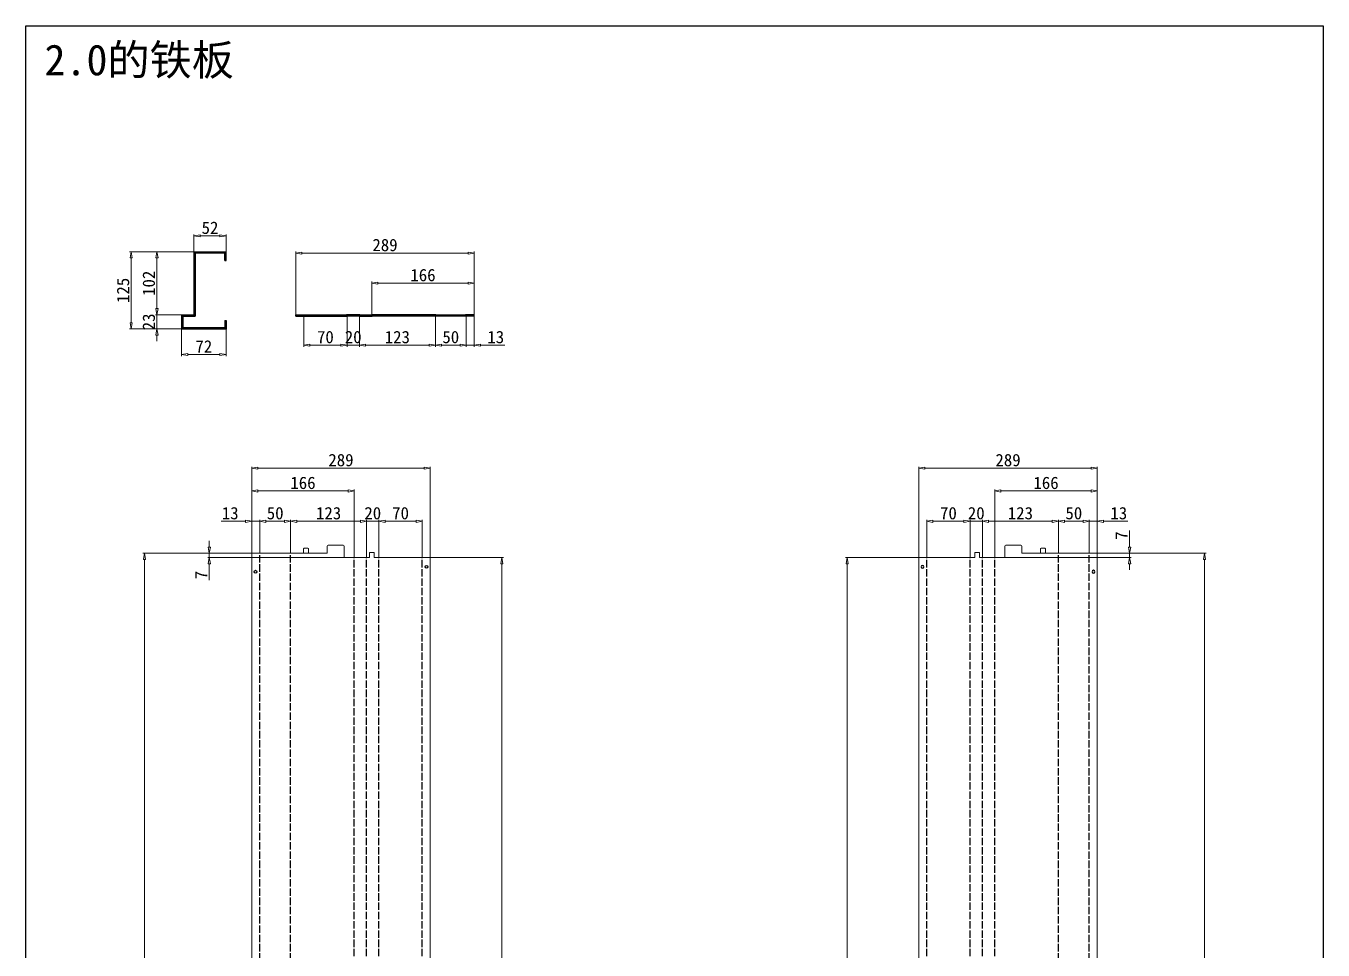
# Model space of a CAD drawing. Header units: millimetres. Extents: x 2100 to 6661, y -400 to 2594.
# Drawn here: x 2100 to 4200, y 1097 to 2594 of the extents above; entities that cross this region are included whole.
import ezdxf

# ---------------------------------------------------------------- set-up
doc = ezdxf.new("R2010")
doc.units = ezdxf.units.MM
doc.linetypes.add('ACAD_ISO02W100', pattern=[15, 12, -3])
for name, color, linetype in [('Cutting', 7, 'Continuous'), ('标注层', 7, 'Continuous'), ('绘图层', 7, 'Continuous')]:
    doc.layers.add(name, color=color, linetype=linetype)
doc.styles.get("Standard").update_dxf_attribs({"font": ''})
doc.styles.get('Standard').set_extended_font_data('SimSun')
doc.dimstyles.new('ISO-25$0', dxfattribs={"dimtxt": 20, "dimasz": 10, "dimexe": 2.5, "dimexo": 0, "dimgap": 3.049991, "dimtad": 1, "dimdec": 1, "dimrnd": 0.001, "dimdsep": 46, "dimtxsty": 'Standard', "dimblk": 'CLOSEDBLANK', "dimcen": 0, "dimclrd": 4, "dimclre": 4, "dimclrt": 4, "dimazin": 3, "dimtm": 1e-09, "dimtfac": 0.707107, "dimtdec": 1, "dimtmove": 0, "dimatfit": 0, "dimldrblk": 'CLOSEDBLANK', "dimfxl": 1, "dimfrac": 2, "dimtolj": 1, "dimlwd": 9, "dimlwe": 9, "dimarcsym": 0})

# ---------------------------------------------------------------- blocks, each defined once
blk = doc.blocks.new('_ClosedBlank')
at = {"color": 0, "linetype": 'ByBlock', "lineweight": -2}
for p, q in [((-1, 0.17), (0, 0)), ((-1, 0.17), (-1, -0.17)), ((0, 0), (-1, -0.17))]:
    blk.add_line(p, q, dxfattribs=at)
blk = doc.blocks.new('*D50')
at = {"layer": 'Defpoints', "color": 0, "transparency": 16777216}
for p in [(2424, 2253.9), (2372, 2228.2), (2424, 2228.2)]:
    blk.add_point(p, dxfattribs=at)
at = {"layer": '绘图层', "color": 4, "lineweight": 9, "transparency": 16777216}
for p, q in [((2372, 2228.2), (2372, 2256.4)), ((2382, 2253.9), (2414, 2253.9)), ((2424, 2228.2), (2424, 2256.4))]:
    blk.add_line(p, q, dxfattribs=at)
at = {"layer": '绘图层', "color": 4, "lineweight": 9, "transparency": 16777216, "xscale": 10, "yscale": 10, "zscale": 10, "rotation": 180}
blk.add_blockref('_ClosedBlank', (2372, 2253.9), dxfattribs=at)
at = {"layer": '绘图层', "color": 4, "lineweight": 9, "transparency": 16777216, "xscale": 10, "yscale": 10, "zscale": 10}
blk.add_blockref('_ClosedBlank', (2424, 2253.9), dxfattribs=at)
at = {"layer": '绘图层', "color": 7, "transparency": 16777216, "insert": (2398, 2267), "char_height": 20, "attachment_point": 5}
blk.add_mtext('\\A1;52', dxfattribs=at)
blk = doc.blocks.new('*D51')
at = {"layer": 'Defpoints', "color": 0, "transparency": 16777216}
for p in [(2352, 2103.2), (2424, 2103.2), (2424, 2061.9)]:
    blk.add_point(p, dxfattribs=at)
at = {"layer": '绘图层', "color": 4, "lineweight": 9, "transparency": 16777216}
for p, q in [((2352, 2103.2), (2352, 2059.4)), ((2424, 2103.2), (2424, 2059.4)), ((2362, 2061.9), (2414, 2061.9))]:
    blk.add_line(p, q, dxfattribs=at)
at = {"layer": '绘图层', "color": 4, "lineweight": 9, "transparency": 16777216, "xscale": 10, "yscale": 10, "zscale": 10, "rotation": 180}
blk.add_blockref('_ClosedBlank', (2352, 2061.9), dxfattribs=at)
at = {"layer": '绘图层', "color": 4, "lineweight": 9, "transparency": 16777216, "xscale": 10, "yscale": 10, "zscale": 10}
blk.add_blockref('_ClosedBlank', (2424, 2061.9), dxfattribs=at)
at = {"layer": '绘图层', "color": 7, "transparency": 16777216, "insert": (2388, 2074.9), "char_height": 20, "attachment_point": 5}
blk.add_mtext('\\A1;72', dxfattribs=at)
blk = doc.blocks.new('*D55')
at = {"layer": 'Defpoints', "color": 0, "transparency": 16777216}
for p in [(2465.5, 1740), (2291.9, 0), (2465.5, 0)]:
    blk.add_point(p, dxfattribs=at)
at = {"layer": '标注层', "color": 4, "lineweight": 9, "transparency": 16777216}
for p, q in [((2465.5, 1740), (2289.4, 1740)), ((2291.9, 1730), (2291.9, 10)), ((2465.5, 0), (2289.4, 0))]:
    blk.add_line(p, q, dxfattribs=at)
at = {"layer": '标注层', "color": 4, "lineweight": 9, "transparency": 16777216, "xscale": 10, "yscale": 10, "zscale": 10}
for p, rotation in [((2291.9, 1740), 90), ((2291.9, 0), 270)]:
    blk.add_blockref('_ClosedBlank', p, dxfattribs=dict(at, rotation=rotation))
at = {"layer": '标注层', "color": 7, "transparency": 16777216, "insert": (2263.9, 870), "char_height": 50, "attachment_point": 5, "rotation": 90}
blk.add_mtext('\\A1;1740', dxfattribs=at)
blk = doc.blocks.new('*D56')
at = {"layer": 'Defpoints', "color": 0, "transparency": 16777216}
for p in [(2754.5, 1733), (2754.5, 7), (2870.5, 7)]:
    blk.add_point(p, dxfattribs=at)
at = {"layer": '标注层', "color": 4, "lineweight": 9, "transparency": 16777216}
for p, q in [((2754.5, 1733), (2873, 1733)), ((2870.5, 1723), (2870.5, 17)), ((2754.5, 7), (2873, 7))]:
    blk.add_line(p, q, dxfattribs=at)
at = {"layer": '标注层', "color": 4, "lineweight": 9, "transparency": 16777216, "xscale": 10, "yscale": 10, "zscale": 10}
for p, rotation in [((2870.5, 1733), 90), ((2870.5, 7), 270)]:
    blk.add_blockref('_ClosedBlank', p, dxfattribs=dict(at, rotation=rotation))
at = {"layer": '标注层', "color": 7, "transparency": 16777216, "insert": (2842.5, 870), "char_height": 50, "attachment_point": 5, "rotation": 90}
blk.add_mtext('\\A1;1726', dxfattribs=at)
blk = doc.blocks.new('GK1')
blk.add_circle((0, 0), 2.25)
blk = doc.blocks.new('*D33')
at = {"layer": 'Defpoints', "color": 0, "transparency": 16777216}
for p in [(2352, 2126.2), (2312.1, 2103.2), (2352, 2103.2)]:
    blk.add_point(p, dxfattribs=at)
at = {"layer": '绘图层', "color": 4, "lineweight": 9, "transparency": 16777216}
for p, q in [((2312.1, 2136.2), (2312.1, 2146.2)), ((2352, 2126.2), (2309.6, 2126.2)), ((2312.1, 2126.2), (2312.1, 2103.2)), ((2352, 2103.2), (2309.6, 2103.2)), ((2312.1, 2093.2), (2312.1, 2083.2))]:
    blk.add_line(p, q, dxfattribs=at)
at = {"layer": '绘图层', "color": 4, "lineweight": 9, "transparency": 16777216, "xscale": 10, "yscale": 10, "zscale": 10}
for p, rotation in [((2312.1, 2126.2), 270), ((2312.1, 2103.2), 90)]:
    blk.add_blockref('_ClosedBlank', p, dxfattribs=dict(at, rotation=rotation))
at = {"layer": '绘图层', "color": 7, "transparency": 16777216, "insert": (2299, 2114.7), "char_height": 20, "attachment_point": 5, "rotation": 90}
blk.add_mtext('\\A1;23', dxfattribs=at)
blk = doc.blocks.new('*D4')
at = {"layer": 'Defpoints', "color": 0, "transparency": 16777216}
for p in [(2312.1, 2228.2), (2372, 2228.2), (2352, 2126.2)]:
    blk.add_point(p, dxfattribs=at)
at = {"layer": '绘图层', "color": 4, "lineweight": 9, "transparency": 16777216}
for p, q in [((2372, 2228.2), (2309.6, 2228.2)), ((2312.1, 2136.2), (2312.1, 2218.2)), ((2352, 2126.2), (2309.6, 2126.2))]:
    blk.add_line(p, q, dxfattribs=at)
at = {"layer": '绘图层', "color": 4, "lineweight": 9, "transparency": 16777216, "xscale": 10, "yscale": 10, "zscale": 10}
for p, rotation in [((2312.1, 2228.2), 90), ((2312.1, 2126.2), 270)]:
    blk.add_blockref('_ClosedBlank', p, dxfattribs=dict(at, rotation=rotation))
at = {"layer": '绘图层', "color": 7, "transparency": 16777216, "insert": (2299, 2177.2), "char_height": 20, "attachment_point": 5, "rotation": 90}
blk.add_mtext('\\A1;102', dxfattribs=at)
blk = doc.blocks.new('*D5')
at = {"layer": 'Defpoints', "color": 0, "transparency": 16777216}
for p in [(2372, 2228.2), (2270.4, 2103.2), (2352, 2103.2)]:
    blk.add_point(p, dxfattribs=at)
at = {"layer": '绘图层', "color": 4, "lineweight": 9, "transparency": 16777216}
for p, q in [((2372, 2228.2), (2267.9, 2228.2)), ((2270.4, 2218.2), (2270.4, 2113.2)), ((2352, 2103.2), (2267.9, 2103.2))]:
    blk.add_line(p, q, dxfattribs=at)
at = {"layer": '绘图层', "color": 4, "lineweight": 9, "transparency": 16777216, "xscale": 10, "yscale": 10, "zscale": 10}
for p, rotation in [((2270.4, 2228.2), 90), ((2270.4, 2103.2), 270)]:
    blk.add_blockref('_ClosedBlank', p, dxfattribs=dict(at, rotation=rotation))
at = {"layer": '绘图层', "color": 7, "transparency": 16777216, "insert": (2257.3, 2165.7), "char_height": 20, "attachment_point": 5, "rotation": 90}
blk.add_mtext('\\A1;125', dxfattribs=at)
blk = doc.blocks.new('*D34')
at = {"layer": 'Defpoints', "color": 0, "transparency": 16777216}
for p in [(2825.8, 2226.1), (2536.8, 2126.2), (2825.8, 2126.2)]:
    blk.add_point(p, dxfattribs=at)
at = {"layer": '绘图层', "color": 4, "lineweight": 9, "transparency": 16777216}
for p, q in [((2536.8, 2126.2), (2536.8, 2228.6)), ((2546.8, 2226.1), (2815.8, 2226.1)), ((2825.8, 2126.2), (2825.8, 2228.6))]:
    blk.add_line(p, q, dxfattribs=at)
at = {"layer": '绘图层', "color": 4, "lineweight": 9, "transparency": 16777216, "xscale": 10, "yscale": 10, "zscale": 10, "rotation": 180}
blk.add_blockref('_ClosedBlank', (2536.8, 2226.1), dxfattribs=at)
at = {"layer": '绘图层', "color": 4, "lineweight": 9, "transparency": 16777216, "xscale": 10, "yscale": 10, "zscale": 10}
blk.add_blockref('_ClosedBlank', (2825.8, 2226.1), dxfattribs=at)
at = {"layer": '绘图层', "color": 7, "transparency": 16777216, "insert": (2681.3, 2239.1), "char_height": 20, "attachment_point": 5}
blk.add_mtext('\\A1;289', dxfattribs=at)
blk = doc.blocks.new('*D35')
at = {"layer": 'Defpoints', "color": 0, "transparency": 16777216}
for p in [(2825.8, 2177.4), (2659.8, 2125.2), (2825.8, 2126.2)]:
    blk.add_point(p, dxfattribs=at)
at = {"layer": '绘图层', "color": 4, "lineweight": 9, "transparency": 16777216}
for p, q in [((2659.8, 2125.2), (2659.8, 2179.9)), ((2669.8, 2177.4), (2815.8, 2177.4)), ((2825.8, 2126.2), (2825.8, 2179.9))]:
    blk.add_line(p, q, dxfattribs=at)
at = {"layer": '绘图层', "color": 4, "lineweight": 9, "transparency": 16777216, "xscale": 10, "yscale": 10, "zscale": 10, "rotation": 180}
blk.add_blockref('_ClosedBlank', (2659.8, 2177.4), dxfattribs=at)
at = {"layer": '绘图层', "color": 4, "lineweight": 9, "transparency": 16777216, "xscale": 10, "yscale": 10, "zscale": 10}
blk.add_blockref('_ClosedBlank', (2825.8, 2177.4), dxfattribs=at)
at = {"layer": '绘图层', "color": 7, "transparency": 16777216, "insert": (2742.8, 2190.4), "char_height": 20, "attachment_point": 5}
blk.add_mtext('\\A1;166', dxfattribs=at)
blk = doc.blocks.new('*D36')
at = {"layer": 'Defpoints', "color": 0, "transparency": 16777216}
for p in [(2812.8, 2125.2), (2825.8, 2124.2), (2825.8, 2076.9)]:
    blk.add_point(p, dxfattribs=at)
at = {"layer": '绘图层', "color": 4, "lineweight": 9, "transparency": 16777216}
for p, q in [((2812.8, 2125.2), (2812.8, 2074.4)), ((2825.8, 2124.2), (2825.8, 2074.4)), ((2802.8, 2076.9), (2792.8, 2076.9)), ((2812.8, 2076.9), (2825.8, 2076.9)), ((2835.8, 2076.9), (2875.3, 2076.9))]:
    blk.add_line(p, q, dxfattribs=at)
at = {"layer": '绘图层', "color": 4, "lineweight": 9, "transparency": 16777216, "xscale": 10, "yscale": 10, "zscale": 10}
blk.add_blockref('_ClosedBlank', (2812.8, 2076.9), dxfattribs=at)
at = {"layer": '绘图层', "color": 4, "lineweight": 9, "transparency": 16777216, "xscale": 10, "yscale": 10, "zscale": 10, "rotation": 180}
blk.add_blockref('_ClosedBlank', (2825.8, 2076.9), dxfattribs=at)
at = {"layer": '绘图层', "color": 7, "transparency": 16777216, "insert": (2860.6, 2090), "char_height": 20, "attachment_point": 5}
blk.add_mtext('\\A1;13', dxfattribs=at)
blk = doc.blocks.new('*D37')
at = {"layer": 'Defpoints', "color": 0, "transparency": 16777216}
for p in [(2762.8, 2125.2), (2812.8, 2125.2), (2762.8, 2076.9)]:
    blk.add_point(p, dxfattribs=at)
at = {"layer": '绘图层', "color": 4, "lineweight": 9, "transparency": 16777216}
for p, q in [((2762.8, 2125.2), (2762.8, 2074.4)), ((2812.8, 2125.2), (2812.8, 2074.4)), ((2802.8, 2076.9), (2772.8, 2076.9))]:
    blk.add_line(p, q, dxfattribs=at)
at = {"layer": '绘图层', "color": 4, "lineweight": 9, "transparency": 16777216, "xscale": 10, "yscale": 10, "zscale": 10, "rotation": 180}
blk.add_blockref('_ClosedBlank', (2762.8, 2076.9), dxfattribs=at)
at = {"layer": '绘图层', "color": 4, "lineweight": 9, "transparency": 16777216, "xscale": 10, "yscale": 10, "zscale": 10}
blk.add_blockref('_ClosedBlank', (2812.8, 2076.9), dxfattribs=at)
at = {"layer": '绘图层', "color": 7, "transparency": 16777216, "insert": (2787.8, 2090), "char_height": 20, "attachment_point": 5}
blk.add_mtext('\\A1;50', dxfattribs=at)
blk = doc.blocks.new('*D38')
at = {"layer": 'Defpoints', "color": 0, "transparency": 16777216}
for p in [(2639.8, 2125.2), (2762.8, 2125.2), (2639.8, 2076.9)]:
    blk.add_point(p, dxfattribs=at)
at = {"layer": '绘图层', "color": 4, "lineweight": 9, "transparency": 16777216}
for p, q in [((2639.8, 2125.2), (2639.8, 2074.4)), ((2762.8, 2125.2), (2762.8, 2074.4)), ((2752.8, 2076.9), (2649.8, 2076.9))]:
    blk.add_line(p, q, dxfattribs=at)
at = {"layer": '绘图层', "color": 4, "lineweight": 9, "transparency": 16777216, "xscale": 10, "yscale": 10, "zscale": 10, "rotation": 180}
blk.add_blockref('_ClosedBlank', (2639.8, 2076.9), dxfattribs=at)
at = {"layer": '绘图层', "color": 4, "lineweight": 9, "transparency": 16777216, "xscale": 10, "yscale": 10, "zscale": 10}
blk.add_blockref('_ClosedBlank', (2762.8, 2076.9), dxfattribs=at)
at = {"layer": '绘图层', "color": 7, "transparency": 16777216, "insert": (2701.3, 2090), "char_height": 20, "attachment_point": 5}
blk.add_mtext('\\A1;123', dxfattribs=at)
blk = doc.blocks.new('*D39')
at = {"layer": 'Defpoints', "color": 0, "transparency": 16777216}
for p in [(2619.8, 2125.2), (2639.8, 2125.2), (2619.8, 2076.9)]:
    blk.add_point(p, dxfattribs=at)
at = {"layer": '绘图层', "color": 4, "lineweight": 9, "transparency": 16777216}
for p, q in [((2619.8, 2125.2), (2619.8, 2074.4)), ((2639.8, 2125.2), (2639.8, 2074.4)), ((2609.8, 2076.9), (2599.8, 2076.9)), ((2639.8, 2076.9), (2619.8, 2076.9)), ((2649.8, 2076.9), (2659.8, 2076.9))]:
    blk.add_line(p, q, dxfattribs=at)
at = {"layer": '绘图层', "color": 4, "lineweight": 9, "transparency": 16777216, "xscale": 10, "yscale": 10, "zscale": 10}
blk.add_blockref('_ClosedBlank', (2619.8, 2076.9), dxfattribs=at)
at = {"layer": '绘图层', "color": 4, "lineweight": 9, "transparency": 16777216, "xscale": 10, "yscale": 10, "zscale": 10, "rotation": 180}
blk.add_blockref('_ClosedBlank', (2639.8, 2076.9), dxfattribs=at)
at = {"layer": '绘图层', "color": 7, "transparency": 16777216, "insert": (2629.8, 2090), "char_height": 20, "attachment_point": 5}
blk.add_mtext('\\A1;20', dxfattribs=at)
blk = doc.blocks.new('*D40')
at = {"layer": 'Defpoints', "color": 0, "transparency": 16777216}
for p in [(2549.8, 2125.2), (2619.8, 2125.2), (2549.8, 2076.9)]:
    blk.add_point(p, dxfattribs=at)
at = {"layer": '绘图层', "color": 4, "lineweight": 9, "transparency": 16777216}
for p, q in [((2549.8, 2125.2), (2549.8, 2074.4)), ((2619.8, 2125.2), (2619.8, 2074.4)), ((2609.8, 2076.9), (2559.8, 2076.9))]:
    blk.add_line(p, q, dxfattribs=at)
at = {"layer": '绘图层', "color": 4, "lineweight": 9, "transparency": 16777216, "xscale": 10, "yscale": 10, "zscale": 10, "rotation": 180}
blk.add_blockref('_ClosedBlank', (2549.8, 2076.9), dxfattribs=at)
at = {"layer": '绘图层', "color": 4, "lineweight": 9, "transparency": 16777216, "xscale": 10, "yscale": 10, "zscale": 10}
blk.add_blockref('_ClosedBlank', (2619.8, 2076.9), dxfattribs=at)
at = {"layer": '绘图层', "color": 7, "transparency": 16777216, "insert": (2584.8, 2090), "char_height": 20, "attachment_point": 5}
blk.add_mtext('\\A1;70', dxfattribs=at)
blk = doc.blocks.new('*D6')
at = {"layer": 'Defpoints', "color": 0, "transparency": 16777216}
for p in [(2754.5, 1877.6), (2465.5, 1740), (2754.5, 1733)]:
    blk.add_point(p, dxfattribs=at)
at = {"layer": '标注层', "color": 4, "lineweight": 9, "transparency": 16777216}
for p, q in [((2465.5, 1740), (2465.5, 1880.1)), ((2475.5, 1877.6), (2744.5, 1877.6)), ((2754.5, 1733), (2754.5, 1880.1))]:
    blk.add_line(p, q, dxfattribs=at)
at = {"layer": '标注层', "color": 4, "lineweight": 9, "transparency": 16777216, "xscale": 10, "yscale": 10, "zscale": 10, "rotation": 180}
blk.add_blockref('_ClosedBlank', (2465.5, 1877.6), dxfattribs=at)
at = {"layer": '标注层', "color": 4, "lineweight": 9, "transparency": 16777216, "xscale": 10, "yscale": 10, "zscale": 10}
blk.add_blockref('_ClosedBlank', (2754.5, 1877.6), dxfattribs=at)
at = {"layer": '标注层', "color": 7, "transparency": 16777216, "insert": (2610, 1890.7), "char_height": 20, "attachment_point": 5}
blk.add_mtext('\\A1;289', dxfattribs=at)
blk = doc.blocks.new('*D41')
at = {"layer": 'Defpoints', "color": 0, "transparency": 16777216}
for p in [(2631.5, 1840.8), (2465.5, 1740), (2631.5, 1733)]:
    blk.add_point(p, dxfattribs=at)
at = {"layer": '标注层', "color": 4, "lineweight": 9, "transparency": 16777216}
for p, q in [((2465.5, 1740), (2465.5, 1843.3)), ((2475.5, 1840.8), (2621.5, 1840.8)), ((2631.5, 1733), (2631.5, 1843.3))]:
    blk.add_line(p, q, dxfattribs=at)
at = {"layer": '标注层', "color": 4, "lineweight": 9, "transparency": 16777216, "xscale": 10, "yscale": 10, "zscale": 10, "rotation": 180}
blk.add_blockref('_ClosedBlank', (2465.5, 1840.8), dxfattribs=at)
at = {"layer": '标注层', "color": 4, "lineweight": 9, "transparency": 16777216, "xscale": 10, "yscale": 10, "zscale": 10}
blk.add_blockref('_ClosedBlank', (2631.5, 1840.8), dxfattribs=at)
at = {"layer": '标注层', "color": 7, "transparency": 16777216, "insert": (2548.5, 1853.8), "char_height": 20, "attachment_point": 5}
blk.add_mtext('\\A1;166', dxfattribs=at)
blk = doc.blocks.new('*D42')
at = {"layer": 'Defpoints', "color": 0, "transparency": 16777216}
for p in [(2465.5, 1791.6), (2465.5, 1740), (2478.5, 1740)]:
    blk.add_point(p, dxfattribs=at)
at = {"layer": '标注层', "color": 4, "lineweight": 9, "transparency": 16777216}
for p, q in [((2455.5, 1791.6), (2416, 1791.6)), ((2465.5, 1740), (2465.5, 1794.1)), ((2478.5, 1791.6), (2465.5, 1791.6)), ((2478.5, 1740), (2478.5, 1794.1)), ((2488.5, 1791.6), (2498.5, 1791.6))]:
    blk.add_line(p, q, dxfattribs=at)
at = {"layer": '标注层', "color": 4, "lineweight": 9, "transparency": 16777216, "xscale": 10, "yscale": 10, "zscale": 10}
blk.add_blockref('_ClosedBlank', (2465.5, 1791.6), dxfattribs=at)
at = {"layer": '标注层', "color": 4, "lineweight": 9, "transparency": 16777216, "xscale": 10, "yscale": 10, "zscale": 10, "rotation": 180}
blk.add_blockref('_ClosedBlank', (2478.5, 1791.6), dxfattribs=at)
at = {"layer": '标注层', "color": 7, "transparency": 16777216, "insert": (2430.7, 1804.7), "char_height": 20, "attachment_point": 5}
blk.add_mtext('\\A1;13', dxfattribs=at)
blk = doc.blocks.new('*D43')
at = {"layer": 'Defpoints', "color": 0, "transparency": 16777216}
for p in [(2528.5, 1791.6), (2478.5, 1740), (2528.5, 1740)]:
    blk.add_point(p, dxfattribs=at)
at = {"layer": '标注层', "color": 4, "lineweight": 9, "transparency": 16777216}
for p, q in [((2478.5, 1740), (2478.5, 1794.1)), ((2488.5, 1791.6), (2518.5, 1791.6)), ((2528.5, 1740), (2528.5, 1794.1))]:
    blk.add_line(p, q, dxfattribs=at)
at = {"layer": '标注层', "color": 4, "lineweight": 9, "transparency": 16777216, "xscale": 10, "yscale": 10, "zscale": 10, "rotation": 180}
blk.add_blockref('_ClosedBlank', (2478.5, 1791.6), dxfattribs=at)
at = {"layer": '标注层', "color": 4, "lineweight": 9, "transparency": 16777216, "xscale": 10, "yscale": 10, "zscale": 10}
blk.add_blockref('_ClosedBlank', (2528.5, 1791.6), dxfattribs=at)
at = {"layer": '标注层', "color": 7, "transparency": 16777216, "insert": (2503.5, 1804.7), "char_height": 20, "attachment_point": 5}
blk.add_mtext('\\A1;50', dxfattribs=at)
blk = doc.blocks.new('*D44')
at = {"layer": 'Defpoints', "color": 0, "transparency": 16777216}
for p in [(2651.5, 1791.6), (2528.5, 1740), (2651.5, 1733)]:
    blk.add_point(p, dxfattribs=at)
at = {"layer": '标注层', "color": 4, "lineweight": 9, "transparency": 16777216}
for p, q in [((2528.5, 1740), (2528.5, 1794.1)), ((2538.5, 1791.6), (2641.5, 1791.6)), ((2651.5, 1733), (2651.5, 1794.1))]:
    blk.add_line(p, q, dxfattribs=at)
at = {"layer": '标注层', "color": 4, "lineweight": 9, "transparency": 16777216, "xscale": 10, "yscale": 10, "zscale": 10, "rotation": 180}
blk.add_blockref('_ClosedBlank', (2528.5, 1791.6), dxfattribs=at)
at = {"layer": '标注层', "color": 4, "lineweight": 9, "transparency": 16777216, "xscale": 10, "yscale": 10, "zscale": 10}
blk.add_blockref('_ClosedBlank', (2651.5, 1791.6), dxfattribs=at)
at = {"layer": '标注层', "color": 7, "transparency": 16777216, "insert": (2590, 1804.7), "char_height": 20, "attachment_point": 5}
blk.add_mtext('\\A1;123', dxfattribs=at)
blk = doc.blocks.new('*D45')
at = {"layer": 'Defpoints', "color": 0, "transparency": 16777216}
for p in [(2671.5, 1791.6), (2651.5, 1733), (2671.5, 1733)]:
    blk.add_point(p, dxfattribs=at)
at = {"layer": '标注层', "color": 4, "lineweight": 9, "transparency": 16777216}
for p, q in [((2641.5, 1791.6), (2631.5, 1791.6)), ((2651.5, 1733), (2651.5, 1794.1)), ((2651.5, 1791.6), (2671.5, 1791.6)), ((2671.5, 1733), (2671.5, 1794.1)), ((2681.5, 1791.6), (2691.5, 1791.6))]:
    blk.add_line(p, q, dxfattribs=at)
at = {"layer": '标注层', "color": 4, "lineweight": 9, "transparency": 16777216, "xscale": 10, "yscale": 10, "zscale": 10}
blk.add_blockref('_ClosedBlank', (2651.5, 1791.6), dxfattribs=at)
at = {"layer": '标注层', "color": 4, "lineweight": 9, "transparency": 16777216, "xscale": 10, "yscale": 10, "zscale": 10, "rotation": 180}
blk.add_blockref('_ClosedBlank', (2671.5, 1791.6), dxfattribs=at)
at = {"layer": '标注层', "color": 7, "transparency": 16777216, "insert": (2661.5, 1804.7), "char_height": 20, "attachment_point": 5}
blk.add_mtext('\\A1;20', dxfattribs=at)
blk = doc.blocks.new('*D46')
at = {"layer": 'Defpoints', "color": 0, "transparency": 16777216}
for p in [(2741.5, 1791.6), (2671.5, 1733), (2741.5, 1733)]:
    blk.add_point(p, dxfattribs=at)
at = {"layer": '标注层', "color": 4, "lineweight": 9, "transparency": 16777216}
for p, q in [((2671.5, 1733), (2671.5, 1794.1)), ((2681.5, 1791.6), (2731.5, 1791.6)), ((2741.5, 1733), (2741.5, 1794.1))]:
    blk.add_line(p, q, dxfattribs=at)
at = {"layer": '标注层', "color": 4, "lineweight": 9, "transparency": 16777216, "xscale": 10, "yscale": 10, "zscale": 10, "rotation": 180}
blk.add_blockref('_ClosedBlank', (2671.5, 1791.6), dxfattribs=at)
at = {"layer": '标注层', "color": 4, "lineweight": 9, "transparency": 16777216, "xscale": 10, "yscale": 10, "zscale": 10}
blk.add_blockref('_ClosedBlank', (2741.5, 1791.6), dxfattribs=at)
at = {"layer": '标注层', "color": 7, "transparency": 16777216, "insert": (2706.5, 1804.7), "char_height": 20, "attachment_point": 5}
blk.add_mtext('\\A1;70', dxfattribs=at)
blk = doc.blocks.new('*D61')
at = {"layer": 'Defpoints', "color": 0, "transparency": 16777216}
for p in [(3834.5, 1740), (3834.5, 0), (4008.1, 0)]:
    blk.add_point(p, dxfattribs=at)
at = {"layer": '标注层', "color": 4, "lineweight": 9, "transparency": 16777216}
for p, q in [((3834.5, 1740), (4010.6, 1740)), ((4008.1, 1730), (4008.1, 10)), ((3834.5, 0), (4010.6, 0))]:
    blk.add_line(p, q, dxfattribs=at)
at = {"layer": '标注层', "color": 4, "lineweight": 9, "transparency": 16777216, "xscale": 10, "yscale": 10, "zscale": 10}
for p, rotation in [((4008.1, 1740), 90), ((4008.1, 0), 270)]:
    blk.add_blockref('_ClosedBlank', p, dxfattribs=dict(at, rotation=rotation))
at = {"layer": '标注层', "color": 7, "transparency": 16777216, "insert": (3980, 870), "char_height": 50, "attachment_point": 5, "rotation": 90}
blk.add_mtext('\\A1;1740', dxfattribs=at)
blk = doc.blocks.new('*D62')
at = {"layer": 'Defpoints', "color": 0, "transparency": 16777216}
for p in [(3545.5, 1733), (3429.5, 7), (3545.5, 7)]:
    blk.add_point(p, dxfattribs=at)
at = {"layer": '标注层', "color": 4, "lineweight": 9, "transparency": 16777216}
for p, q in [((3545.5, 1733), (3427, 1733)), ((3429.5, 1723), (3429.5, 17)), ((3545.5, 7), (3427, 7))]:
    blk.add_line(p, q, dxfattribs=at)
at = {"layer": '标注层', "color": 4, "lineweight": 9, "transparency": 16777216, "xscale": 10, "yscale": 10, "zscale": 10}
for p, rotation in [((3429.5, 1733), 90), ((3429.5, 7), 270)]:
    blk.add_blockref('_ClosedBlank', p, dxfattribs=dict(at, rotation=rotation))
at = {"layer": '标注层', "color": 7, "transparency": 16777216, "insert": (3401.4, 870), "char_height": 50, "attachment_point": 5, "rotation": 90}
blk.add_mtext('\\A1;1726', dxfattribs=at)
blk = doc.blocks.new('*D60')
at = {"layer": 'Defpoints', "color": 0, "transparency": 16777216}
for p in [(3545.5, 1877.6), (3545.5, 1733), (3834.5, 1740)]:
    blk.add_point(p, dxfattribs=at)
at = {"layer": '标注层', "color": 4, "lineweight": 9, "transparency": 16777216}
for p, q in [((3545.5, 1733), (3545.5, 1880.1)), ((3824.5, 1877.6), (3555.5, 1877.6)), ((3834.5, 1740), (3834.5, 1880.1))]:
    blk.add_line(p, q, dxfattribs=at)
at = {"layer": '标注层', "color": 4, "lineweight": 9, "transparency": 16777216, "xscale": 10, "yscale": 10, "zscale": 10, "rotation": 180}
blk.add_blockref('_ClosedBlank', (3545.5, 1877.6), dxfattribs=at)
at = {"layer": '标注层', "color": 4, "lineweight": 9, "transparency": 16777216, "xscale": 10, "yscale": 10, "zscale": 10}
blk.add_blockref('_ClosedBlank', (3834.5, 1877.6), dxfattribs=at)
at = {"layer": '标注层', "color": 7, "transparency": 16777216, "insert": (3690, 1890.7), "char_height": 20, "attachment_point": 5}
blk.add_mtext('\\A1;289', dxfattribs=at)
blk = doc.blocks.new('*D63')
at = {"layer": 'Defpoints', "color": 0, "transparency": 16777216}
for p in [(3668.5, 1840.8), (3668.5, 1733), (3834.5, 1740)]:
    blk.add_point(p, dxfattribs=at)
at = {"layer": '标注层', "color": 4, "lineweight": 9, "transparency": 16777216}
for p, q in [((3668.5, 1733), (3668.5, 1843.3)), ((3824.5, 1840.8), (3678.5, 1840.8)), ((3834.5, 1740), (3834.5, 1843.3))]:
    blk.add_line(p, q, dxfattribs=at)
at = {"layer": '标注层', "color": 4, "lineweight": 9, "transparency": 16777216, "xscale": 10, "yscale": 10, "zscale": 10, "rotation": 180}
blk.add_blockref('_ClosedBlank', (3668.5, 1840.8), dxfattribs=at)
at = {"layer": '标注层', "color": 4, "lineweight": 9, "transparency": 16777216, "xscale": 10, "yscale": 10, "zscale": 10}
blk.add_blockref('_ClosedBlank', (3834.5, 1840.8), dxfattribs=at)
at = {"layer": '标注层', "color": 7, "transparency": 16777216, "insert": (3751.5, 1853.8), "char_height": 20, "attachment_point": 5}
blk.add_mtext('\\A1;166', dxfattribs=at)
blk = doc.blocks.new('*D64')
at = {"layer": 'Defpoints', "color": 0, "transparency": 16777216}
for p in [(3834.5, 1791.6), (3821.5, 1740), (3834.5, 1740)]:
    blk.add_point(p, dxfattribs=at)
at = {"layer": '标注层', "color": 4, "lineweight": 9, "transparency": 16777216}
for p, q in [((3811.5, 1791.6), (3801.5, 1791.6)), ((3821.5, 1740), (3821.5, 1794.1)), ((3821.5, 1791.6), (3834.5, 1791.6)), ((3834.5, 1740), (3834.5, 1794.1)), ((3844.5, 1791.6), (3884, 1791.6))]:
    blk.add_line(p, q, dxfattribs=at)
at = {"layer": '标注层', "color": 4, "lineweight": 9, "transparency": 16777216, "xscale": 10, "yscale": 10, "zscale": 10}
blk.add_blockref('_ClosedBlank', (3821.5, 1791.6), dxfattribs=at)
at = {"layer": '标注层', "color": 4, "lineweight": 9, "transparency": 16777216, "xscale": 10, "yscale": 10, "zscale": 10, "rotation": 180}
blk.add_blockref('_ClosedBlank', (3834.5, 1791.6), dxfattribs=at)
at = {"layer": '标注层', "color": 7, "transparency": 16777216, "insert": (3869.3, 1804.7), "char_height": 20, "attachment_point": 5}
blk.add_mtext('\\A1;13', dxfattribs=at)
blk = doc.blocks.new('*D65')
at = {"layer": 'Defpoints', "color": 0, "transparency": 16777216}
for p in [(3771.5, 1791.6), (3771.5, 1740), (3821.5, 1740)]:
    blk.add_point(p, dxfattribs=at)
at = {"layer": '标注层', "color": 4, "lineweight": 9, "transparency": 16777216}
for p, q in [((3771.5, 1740), (3771.5, 1794.1)), ((3811.5, 1791.6), (3781.5, 1791.6)), ((3821.5, 1740), (3821.5, 1794.1))]:
    blk.add_line(p, q, dxfattribs=at)
at = {"layer": '标注层', "color": 4, "lineweight": 9, "transparency": 16777216, "xscale": 10, "yscale": 10, "zscale": 10, "rotation": 180}
blk.add_blockref('_ClosedBlank', (3771.5, 1791.6), dxfattribs=at)
at = {"layer": '标注层', "color": 4, "lineweight": 9, "transparency": 16777216, "xscale": 10, "yscale": 10, "zscale": 10}
blk.add_blockref('_ClosedBlank', (3821.5, 1791.6), dxfattribs=at)
at = {"layer": '标注层', "color": 7, "transparency": 16777216, "insert": (3796.5, 1804.7), "char_height": 20, "attachment_point": 5}
blk.add_mtext('\\A1;50', dxfattribs=at)
blk = doc.blocks.new('*D66')
at = {"layer": 'Defpoints', "color": 0, "transparency": 16777216}
for p in [(3648.5, 1791.6), (3648.5, 1733), (3771.5, 1740)]:
    blk.add_point(p, dxfattribs=at)
at = {"layer": '标注层', "color": 4, "lineweight": 9, "transparency": 16777216}
for p, q in [((3648.5, 1733), (3648.5, 1794.1)), ((3761.5, 1791.6), (3658.5, 1791.6)), ((3771.5, 1740), (3771.5, 1794.1))]:
    blk.add_line(p, q, dxfattribs=at)
at = {"layer": '标注层', "color": 4, "lineweight": 9, "transparency": 16777216, "xscale": 10, "yscale": 10, "zscale": 10, "rotation": 180}
blk.add_blockref('_ClosedBlank', (3648.5, 1791.6), dxfattribs=at)
at = {"layer": '标注层', "color": 4, "lineweight": 9, "transparency": 16777216, "xscale": 10, "yscale": 10, "zscale": 10}
blk.add_blockref('_ClosedBlank', (3771.5, 1791.6), dxfattribs=at)
at = {"layer": '标注层', "color": 7, "transparency": 16777216, "insert": (3710, 1804.7), "char_height": 20, "attachment_point": 5}
blk.add_mtext('\\A1;123', dxfattribs=at)
blk = doc.blocks.new('*D67')
at = {"layer": 'Defpoints', "color": 0, "transparency": 16777216}
for p in [(3628.5, 1791.6), (3628.5, 1733), (3648.5, 1733)]:
    blk.add_point(p, dxfattribs=at)
at = {"layer": '标注层', "color": 4, "lineweight": 9, "transparency": 16777216}
for p, q in [((3618.5, 1791.6), (3608.5, 1791.6)), ((3628.5, 1733), (3628.5, 1794.1)), ((3648.5, 1791.6), (3628.5, 1791.6)), ((3648.5, 1733), (3648.5, 1794.1)), ((3658.5, 1791.6), (3668.5, 1791.6))]:
    blk.add_line(p, q, dxfattribs=at)
at = {"layer": '标注层', "color": 4, "lineweight": 9, "transparency": 16777216, "xscale": 10, "yscale": 10, "zscale": 10}
blk.add_blockref('_ClosedBlank', (3628.5, 1791.6), dxfattribs=at)
at = {"layer": '标注层', "color": 4, "lineweight": 9, "transparency": 16777216, "xscale": 10, "yscale": 10, "zscale": 10, "rotation": 180}
blk.add_blockref('_ClosedBlank', (3648.5, 1791.6), dxfattribs=at)
at = {"layer": '标注层', "color": 7, "transparency": 16777216, "insert": (3638.5, 1804.7), "char_height": 20, "attachment_point": 5}
blk.add_mtext('\\A1;20', dxfattribs=at)
blk = doc.blocks.new('*D68')
at = {"layer": 'Defpoints', "color": 0, "transparency": 16777216}
for p in [(3558.5, 1791.6), (3558.5, 1733), (3628.5, 1733)]:
    blk.add_point(p, dxfattribs=at)
at = {"layer": '标注层', "color": 4, "lineweight": 9, "transparency": 16777216}
for p, q in [((3558.5, 1733), (3558.5, 1794.1)), ((3618.5, 1791.6), (3568.5, 1791.6)), ((3628.5, 1733), (3628.5, 1794.1))]:
    blk.add_line(p, q, dxfattribs=at)
at = {"layer": '标注层', "color": 4, "lineweight": 9, "transparency": 16777216, "xscale": 10, "yscale": 10, "zscale": 10, "rotation": 180}
blk.add_blockref('_ClosedBlank', (3558.5, 1791.6), dxfattribs=at)
at = {"layer": '标注层', "color": 4, "lineweight": 9, "transparency": 16777216, "xscale": 10, "yscale": 10, "zscale": 10}
blk.add_blockref('_ClosedBlank', (3628.5, 1791.6), dxfattribs=at)
at = {"layer": '标注层', "color": 7, "transparency": 16777216, "insert": (3593.5, 1804.7), "char_height": 20, "attachment_point": 5}
blk.add_mtext('\\A1;70', dxfattribs=at)
blk = doc.blocks.new('*D90')
at = {"layer": 'Defpoints', "color": 0, "transparency": 16777216}
for p in [(2396.9, 1733), (2587.7, 1740), (2615.2, 1733)]:
    blk.add_point(p, dxfattribs=at)
at = {"layer": '绘图层', "color": 4, "lineweight": 9, "transparency": 16777216}
for p, q in [((2396.9, 1750), (2396.9, 1760)), ((2587.7, 1740), (2394.4, 1740)), ((2615.2, 1733), (2394.4, 1733)), ((2396.9, 1740), (2396.9, 1733)), ((2396.9, 1723), (2396.9, 1696.1))]:
    blk.add_line(p, q, dxfattribs=at)
at = {"layer": '绘图层', "color": 4, "lineweight": 9, "transparency": 16777216, "xscale": 10, "yscale": 10, "zscale": 10}
for p, rotation in [((2396.9, 1740), 270), ((2396.9, 1733), 90)]:
    blk.add_blockref('_ClosedBlank', p, dxfattribs=dict(at, rotation=rotation))
at = {"layer": '绘图层', "color": 4, "transparency": 16777216, "insert": (2383.9, 1704.5), "char_height": 20, "attachment_point": 5, "rotation": 90}
blk.add_mtext('\\A1;7', dxfattribs=at)
blk = doc.blocks.new('*D91')
at = {"layer": 'Defpoints', "color": 0, "transparency": 16777216}
for p in [(3684.8, 1733), (3712.3, 1740), (3886.9, 1740)]:
    blk.add_point(p, dxfattribs=at)
at = {"layer": '绘图层', "color": 4, "lineweight": 9, "transparency": 16777216}
for p, q in [((3886.9, 1750), (3886.9, 1776.9)), ((3684.8, 1733), (3889.4, 1733)), ((3712.3, 1740), (3889.4, 1740)), ((3886.9, 1733), (3886.9, 1740)), ((3886.9, 1723), (3886.9, 1713))]:
    blk.add_line(p, q, dxfattribs=at)
at = {"layer": '绘图层', "color": 4, "lineweight": 9, "transparency": 16777216, "xscale": 10, "yscale": 10, "zscale": 10}
for p, rotation in [((3886.9, 1740), 270), ((3886.9, 1733), 90)]:
    blk.add_blockref('_ClosedBlank', p, dxfattribs=dict(at, rotation=rotation))
at = {"layer": '绘图层', "color": 4, "transparency": 16777216, "insert": (3873.9, 1768.5), "char_height": 20, "attachment_point": 5, "rotation": 90}
blk.add_mtext('\\A1;7', dxfattribs=at)

msp = doc.modelspace()

# ---------------------------------------------------------------- linework, layer by layer
for p, q in [((2372, 2228.16), (2372, 2126.16)), ((2372, 2228.16), (2424, 2228.16)), ((2422, 2226.16), (2374, 2226.16)), ((2374, 2226.16), (2374, 2124.16)), ((2422, 2214.16), (2422, 2226.16)), ((2424, 2214.16), (2424, 2228.16)), ((2422, 2214.16), (2424, 2214.16)), ((2352, 2126.16), (2372, 2126.16)), ((2352, 2126.16), (2352, 2103.16)), ((2354, 2124.16), (2374, 2124.16)), ((2354, 2124.16), (2354, 2105.16)), ((2536.79, 2126.16), (2550.79, 2126.16)), ((2536.79, 2124.16), (2536.79, 2126.16)), ((2536.79, 2124.16), (2548.79, 2124.16)), ((2548.79, 2126.16), (2620.79, 2126.16)), ((2550.79, 2124.16), (2618.79, 2124.16)), ((2640.79, 2126.16), (2618.79, 2126.16)), ((2638.79, 2124.16), (2620.79, 2124.16)), ((2638.79, 2126.16), (2658.79, 2126.16)), ((2640.79, 2124.16), (2660.79, 2124.16)), ((2761.79, 2124.16), (2658.79, 2124.16)), ((2763.79, 2126.16), (2660.79, 2126.16)), ((2761.79, 2126.16), (2813.79, 2126.16)), ((2811.79, 2124.16), (2763.79, 2124.16)), ((2825.79, 2126.16), (2811.79, 2126.16)), ((2825.79, 2124.16), (2813.79, 2124.16)), ((2825.79, 2124.16), (2825.79, 2126.16)), ((2424, 2103.16), (2352, 2103.16)), ((2422, 2105.16), (2354, 2105.16)), ((2422, 2117.16), (2422, 2105.16)), ((2422, 2117.16), (2424, 2117.16)), ((2424, 2117.16), (2424, 2103.16))]:
    msp.add_line(p, q)
at = {"color": 250}
for p, q in [((2423, 2227.16), (2373, 2227.16)), ((2373, 2227.16), (2373, 2125.16)), ((2423, 2214.16), (2423, 2227.16)), ((2353, 2125.16), (2373, 2125.16)), ((2353, 2125.16), (2353, 2104.16)), ((2536.79, 2125.16), (2549.79, 2125.16)), ((2549.79, 2125.16), (2619.79, 2125.16)), ((2639.79, 2125.16), (2619.79, 2125.16)), ((2639.79, 2125.16), (2659.79, 2125.16)), ((2762.79, 2125.16), (2659.79, 2125.16)), ((2812.79, 2125.16), (2762.79, 2125.16)), ((2825.79, 2125.16), (2812.79, 2125.16)), ((2423, 2104.16), (2353, 2104.16)), ((2423, 2117.16), (2423, 2104.16))]:
    msp.add_line(p, q, dxfattribs=at)
at = {"color": 7, "linetype": 'Continuous', "lineweight": 15}
for p, q in [((2549.5, 1747), (2549.5, 1740)), ((2556.5, 1748), (2550.5, 1748)), ((2557.5, 1747), (2557.5, 1740)), ((2587.7, 1751.5), (2587.7, 1740)), ((2589.2, 1753), (2613.7, 1753)), ((2615.2, 1733), (2615.2, 1751.5)), ((3684.8, 1733), (3684.8, 1751.5)), ((3710.8, 1753), (3686.3, 1753)), ((3712.3, 1751.5), (3712.3, 1740)), ((3742.5, 1747), (3742.5, 1740)), ((3743.5, 1748), (3749.5, 1748)), ((3750.5, 1747), (3750.5, 1740)), ((2549.5, 1740), (2465.5, 1740)), ((2465.5, 1740), (2465.5, 0)), ((2587.7, 1740), (2557.5, 1740)), ((2656, 1733), (2615.2, 1733)), ((2656, 1740), (2656, 1733)), ((2663, 1741), (2657, 1741)), ((2664, 1740), (2664, 1733)), ((2754.5, 1733), (2664, 1733)), ((2754.5, 1733), (2754.5, 7)), ((3545.5, 1733), (3545.5, 7)), ((3545.5, 1733), (3636, 1733)), ((3636, 1740), (3636, 1733)), ((3637, 1741), (3643, 1741)), ((3644, 1740), (3644, 1733)), ((3644, 1733), (3684.8, 1733)), ((3712.3, 1740), (3742.5, 1740)), ((3750.5, 1740), (3834.5, 1740)), ((3834.5, 1740), (3834.5, 0))]:
    msp.add_line(p, q, dxfattribs=at)
for centre, radius, start, end in [((2550.5, 1747), 1, 90, 180), ((2556.5, 1747), 1, 0, 90), ((2589.2, 1751.5), 1.5, 90, 180), ((2613.7, 1751.5), 1.5, 0, 90), ((3686.3, 1751.5), 1.5, 90, 180), ((3710.8, 1751.5), 1.5, 0, 90), ((3743.5, 1747), 1, 90, 180), ((3749.5, 1747), 1, 0, 90), ((2657, 1740), 1, 90, 180), ((2663, 1740), 1, 0, 90), ((3637, 1740), 1, 90, 180), ((3643, 1740), 1, 0, 90)]:
    msp.add_arc(centre, radius, start, end, dxfattribs=at)
at = {"layer": '标注层', "color": 5, "linetype": 'ACAD_ISO02W100'}
for p, q in [((2478.5, 0), (2478.5, 1740)), ((2528.5, 0), (2528.5, 1740)), ((2651.5, 7), (2651.5, 1733)), ((2671.5, 7), (2671.5, 1733)), ((2741.5, 7), (2741.5, 1733)), ((3558.5, 7), (3558.5, 1733)), ((3628.5, 7), (3628.5, 1733)), ((3648.5, 7), (3648.5, 1733)), ((3771.5, 0), (3771.5, 1740)), ((3821.5, 0), (3821.5, 1740))]:
    msp.add_line(p, q, dxfattribs=at)
at = {"layer": '标注层', "color": 6, "linetype": 'ACAD_ISO02W100'}
for p, q in [((2631.5, 7), (2631.5, 1733)), ((3668.5, 7), (3668.5, 1733))]:
    msp.add_line(p, q, dxfattribs=at)
at = {"layer": '绘图层', "color": 5}
msp.add_lwpolyline([(2100, 2594.13), (4200, 2594.13), (4200, -400), (2100, -400)], close=True, dxfattribs=at)

# ---------------------------------------------------------------- block references
at = {"layer": 'Cutting'}
for p in [(2471.5, 1710), (2748.5, 1718)]:
    msp.add_blockref('GK1', p, dxfattribs=at)
at = {"layer": 'Cutting', "xscale": -1}
for p in [(3551.5, 1718), (3828.5, 1710)]:
    msp.add_blockref('GK1', p, dxfattribs=at)

# ---------------------------------------------------------------- texts
at = {"layer": '绘图层', "insert": (2130, 2564.13), "char_height": 50, "width": 1244.0265, "attachment_point": 1}
msp.add_mtext('2.0的铁板', dxfattribs=at)

# ---------------------------------------------------------------- dimensions: what is measured, and where the dimension line sits
at = {"layer": '标注层'}
for base, p1, p2, picture, middle in [((2754.5, 1877.64), (2465.5, 1740), (2754.5, 1733), '*D6', (2610, 1890.69)), ((2631.5, 1840.79), (2465.5, 1740), (2631.5, 1733), '*D41', (2548.5, 1853.84)), ((2465.5, 1791.64), (2478.5, 1740), (2465.5, 1740), '*D42', (2430.73, 1804.69)), ((2528.5, 1791.64), (2478.5, 1740), (2528.5, 1740), '*D43', (2503.5, 1804.69)), ((2651.5, 1791.64), (2528.5, 1740), (2651.5, 1733), '*D44', (2590, 1804.69)), ((2741.5, 1791.64), (2671.5, 1733), (2741.5, 1733), '*D46', (2706.5, 1804.69))]:
    dim = msp.add_linear_dim(base=base, p1=p1, p2=p2, dimstyle='ISO-25$0', override={"dimclrt": 7}, dxfattribs=at)
    dim.commit()
    dim.dimension.update_dxf_attribs({"geometry": picture, "text_midpoint": middle})
for base, p1, p2, angle, override, picture, middle in [((3545.5, 1877.64), (3834.5, 1740), (3545.5, 1733), 180, {"dimclrt": 7}, '*D60', (3690, 1890.69)), ((3668.5, 1840.79), (3834.5, 1740), (3668.5, 1733), 180, {"dimclrt": 7}, '*D63', (3751.5, 1853.84)), ((3558.5, 1791.64), (3628.5, 1733), (3558.5, 1733), 180, {"dimclrt": 7}, '*D68', (3593.5, 1804.69)), ((3648.5, 1791.64), (3771.5, 1740), (3648.5, 1733), 180, {"dimclrt": 7}, '*D66', (3710, 1804.69)), ((3771.5, 1791.64), (3821.5, 1740), (3771.5, 1740), 180, {"dimclrt": 7}, '*D65', (3796.5, 1804.69)), ((3834.5, 1791.64), (3821.5, 1740), (3834.5, 1740), 180, {"dimclrt": 7}, '*D64', (3869.27, 1804.69)), ((2291.95, 0), (2465.5, 1740), (2465.5, 0), 90, {"dimtxt": 50, "dimclrt": 7}, '*D55', (2263.9, 870)), ((2870.51, 7), (2754.5, 1733), (2754.5, 7), 90, {"dimtxt": 50, "dimclrt": 7}, '*D56', (2842.46, 870)), ((3429.49, 7), (3545.5, 1733), (3545.5, 7), 90, {"dimtxt": 50, "dimclrt": 7}, '*D62', (3401.44, 870)), ((4008.05, 0), (3834.5, 1740), (3834.5, 0), 90, {"dimtxt": 50, "dimclrt": 7}, '*D61', (3980, 870))]:
    dim = msp.add_linear_dim(base=base, p1=p1, p2=p2, angle=angle, dimstyle='ISO-25$0', override=override, dxfattribs=at)
    dim.commit()
    dim.dimension.update_dxf_attribs({"geometry": picture, "text_midpoint": middle})
dim = msp.add_linear_dim(base=(2671.5, 1791.64), p1=(2651.5, 1733), p2=(2671.5, 1733), dimstyle='ISO-25$0', override={"dimclrt": 7}, dxfattribs=at)
dim.commit()
dim.dimension.update_dxf_attribs({"geometry": '*D45', "text_midpoint": (2661.5, 1791.64), "dimtype": 128})
dim = msp.add_linear_dim(base=(3628.5, 1791.64), p1=(3648.5, 1733), p2=(3628.5, 1733), angle=180, dimstyle='ISO-25$0', override={"dimclrt": 7}, dxfattribs=at)
dim.commit()
dim.dimension.update_dxf_attribs({"geometry": '*D67', "text_midpoint": (3638.5, 1791.64), "dimtype": 128})
at = {"layer": '绘图层'}
for base, p1, p2, picture, middle in [((2424, 2253.9), (2372, 2228.16), (2424, 2228.16), '*D50', (2398, 2266.95)), ((2825.79, 2226.06), (2536.79, 2126.16), (2825.79, 2126.16), '*D34', (2681.29, 2239.11)), ((2825.79, 2177.36), (2659.79, 2125.16), (2825.79, 2126.16), '*D35', (2742.79, 2190.41)), ((2549.79, 2076.92), (2619.79, 2125.16), (2549.79, 2125.16), '*D40', (2584.79, 2089.97)), ((2639.79, 2076.92), (2762.79, 2125.16), (2639.79, 2125.16), '*D38', (2701.29, 2089.97)), ((2762.79, 2076.92), (2812.79, 2125.16), (2762.79, 2125.16), '*D37', (2787.79, 2089.97)), ((2825.79, 2076.92), (2812.79, 2125.16), (2825.79, 2124.16), '*D36', (2860.56, 2089.97)), ((2424, 2061.87), (2352, 2103.16), (2424, 2103.16), '*D51', (2388, 2074.92))]:
    dim = msp.add_linear_dim(base=base, p1=p1, p2=p2, dimstyle='ISO-25$0', override={"dimclrt": 7}, dxfattribs=at)
    dim.commit()
    dim.dimension.update_dxf_attribs({"geometry": picture, "text_midpoint": middle})
for base, p1, p2, picture, middle in [((2270.36, 2103.16), (2372, 2228.16), (2352, 2103.16), '*D5', (2257.31, 2165.66)), ((2312.05, 2228.16), (2352, 2126.16), (2372, 2228.16), '*D4', (2299, 2177.16))]:
    dim = msp.add_linear_dim(base=base, p1=p1, p2=p2, angle=90, dimstyle='ISO-25$0', override={"dimclrt": 7}, dxfattribs=at)
    dim.commit()
    dim.dimension.update_dxf_attribs({"geometry": picture, "text_midpoint": middle})
dim = msp.add_linear_dim(base=(2312.05, 2103.16), p1=(2352, 2126.16), p2=(2352, 2103.16), angle=90, dimstyle='ISO-25$0', override={"dimclrt": 7}, dxfattribs=at)
dim.commit()
dim.dimension.update_dxf_attribs({"geometry": '*D33', "text_midpoint": (2312.05, 2114.66), "dimtype": 128})
dim = msp.add_linear_dim(base=(2619.79, 2076.92), p1=(2639.79, 2125.16), p2=(2619.79, 2125.16), dimstyle='ISO-25$0', override={"dimclrt": 7}, dxfattribs=at)
dim.commit()
dim.dimension.update_dxf_attribs({"geometry": '*D39', "text_midpoint": (2629.79, 2076.92), "dimtype": 128})
for base, p1, p2, picture, middle in [((3886.93, 1740), (3684.8, 1733), (3712.3, 1740), '*D91', (3873.88, 1768.47)), ((2396.9, 1733), (2587.7, 1740), (2615.2, 1733), '*D90', (2383.85, 1704.53))]:
    dim = msp.add_linear_dim(base=base, p1=p1, p2=p2, angle=90, dimstyle='ISO-25$0', dxfattribs=at)
    dim.commit()
    dim.dimension.update_dxf_attribs({"geometry": picture, "text_midpoint": middle})

doc.saveas('drawing.dxf')
